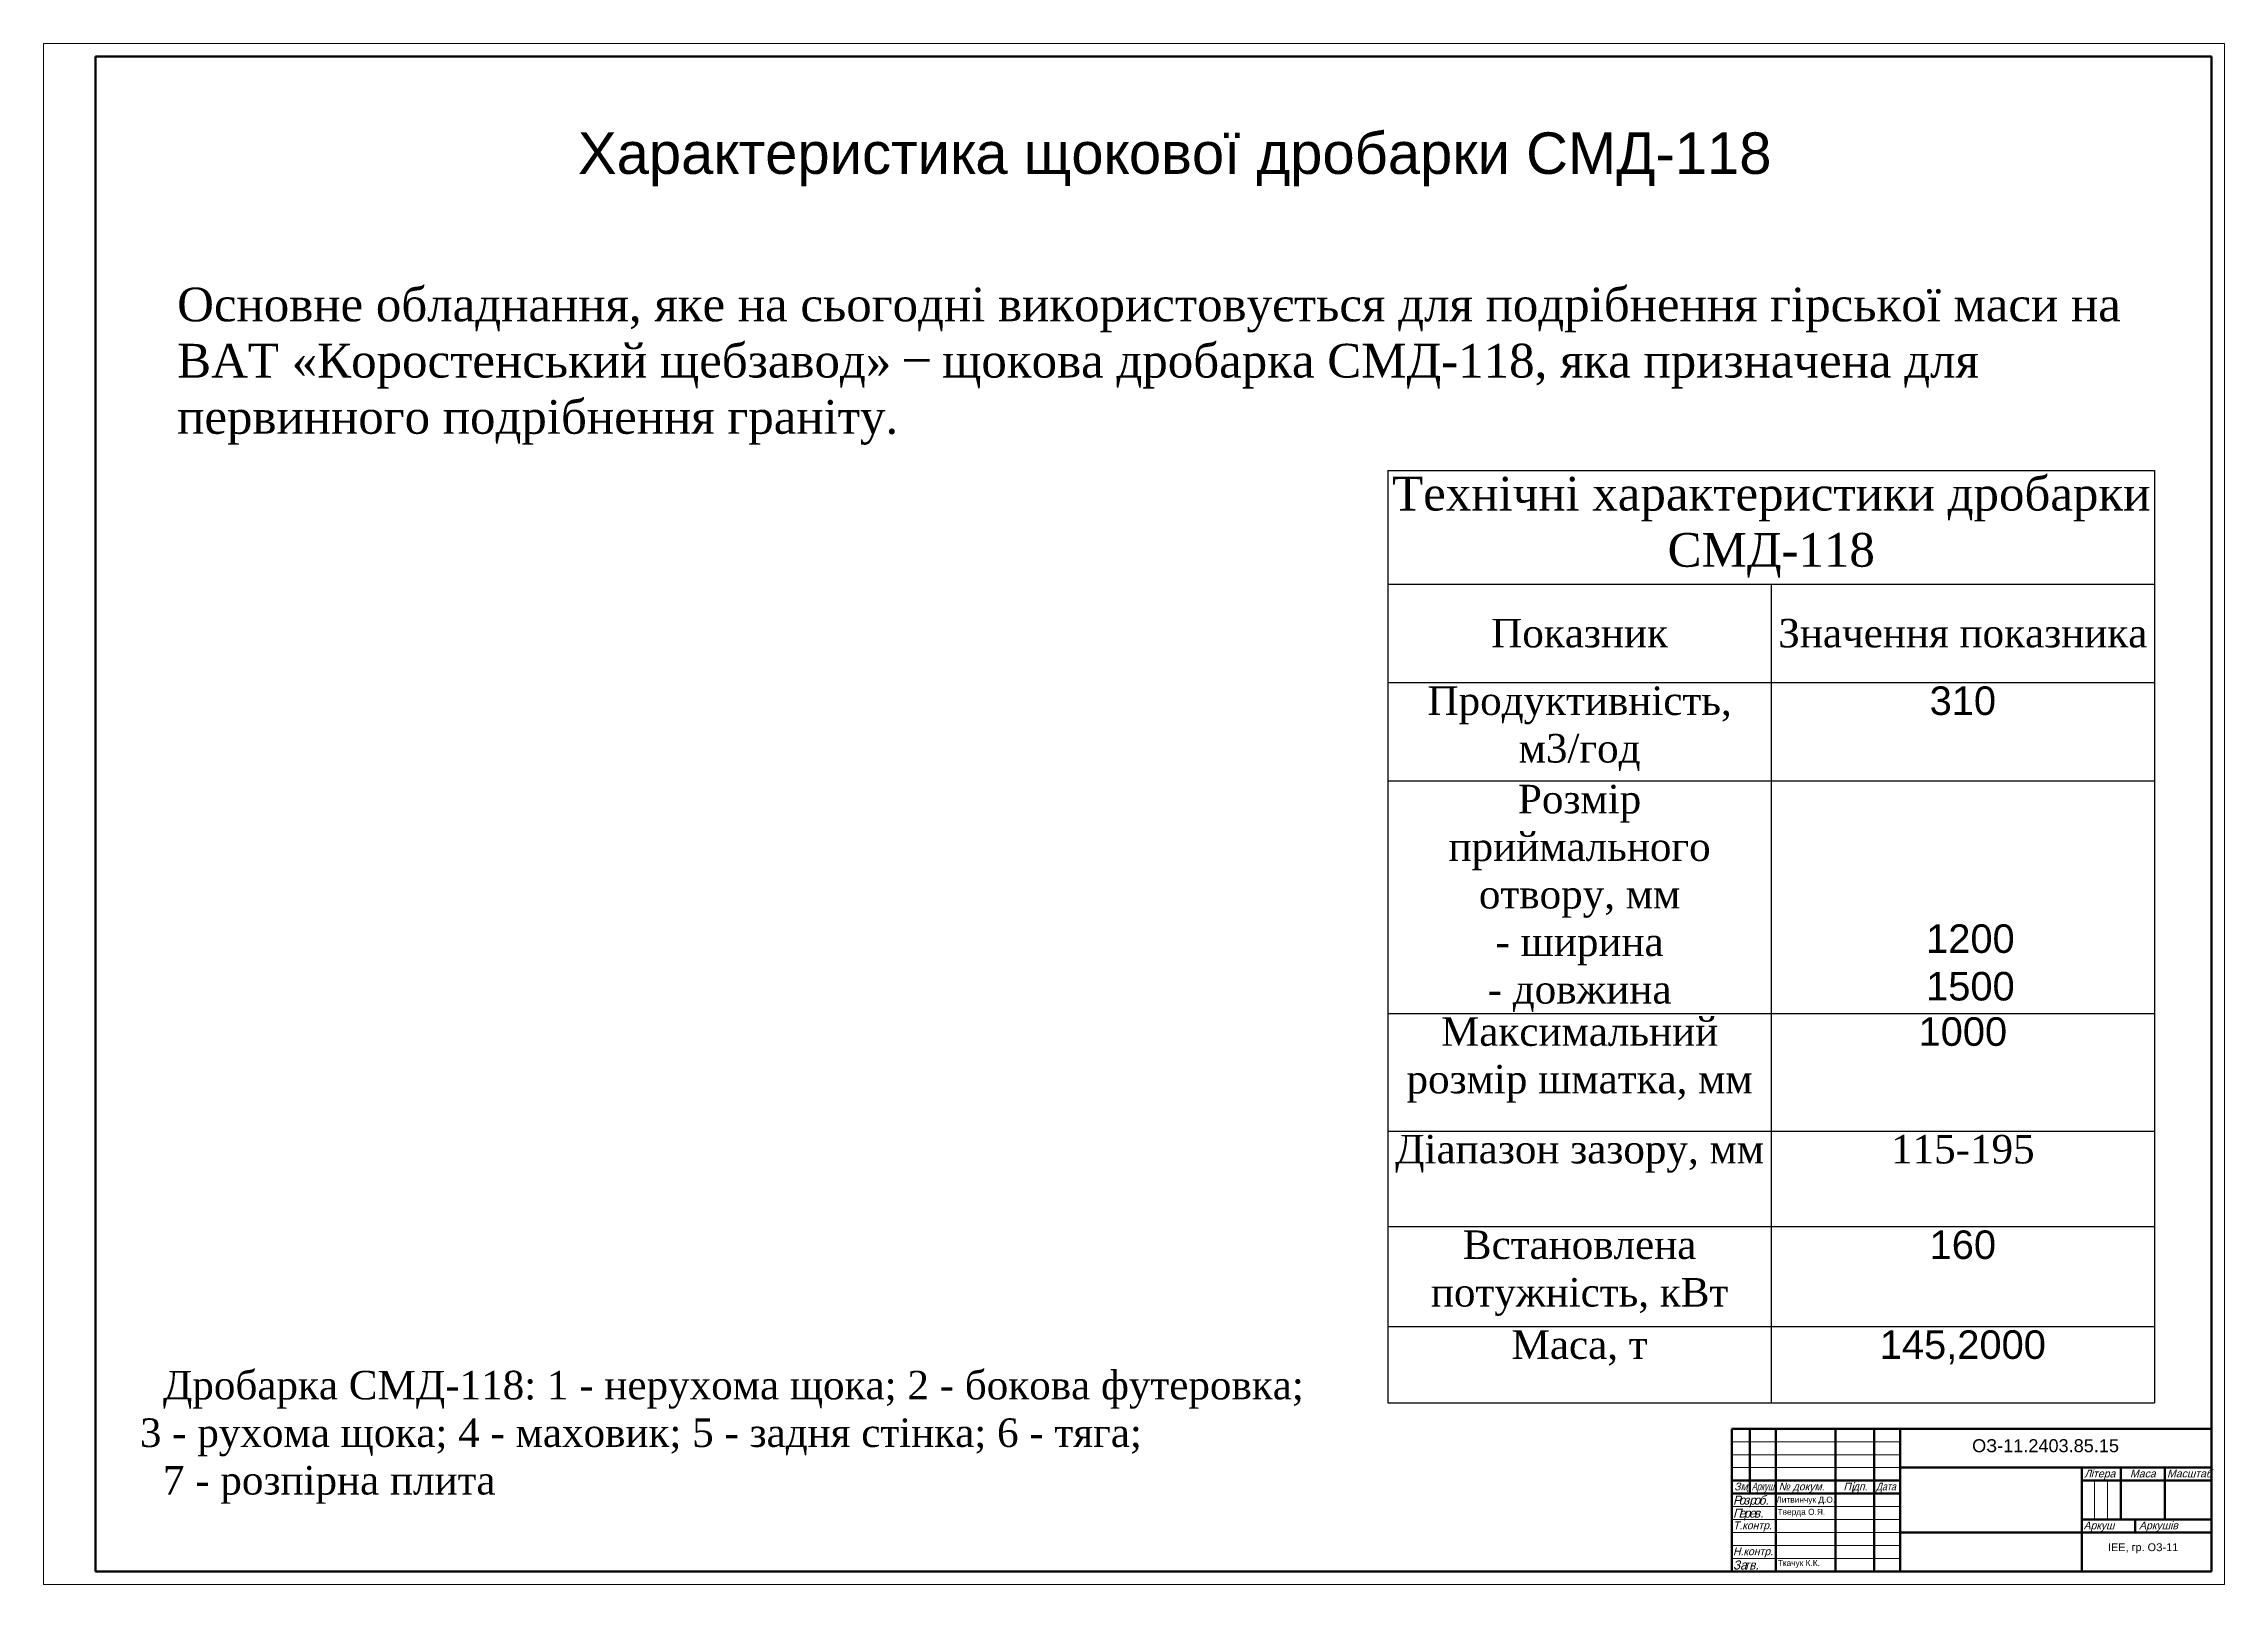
# Model space of a CAD drawing. Header units: millimetres. Extents: x 2233 to 3074, y 1499 to 2093.
import ezdxf

# ---------------------------------------------------------------- set-up
doc = ezdxf.new("R2010")
doc.units = ezdxf.units.MM
doc.linetypes.add('K5LT_BASIC', pattern=[0])
doc.linetypes.add('K5LT_THIN', pattern=[0])
doc.styles.add('KTEXTSTYLE', font='bgothl.ttf', dxfattribs={"width": 0.96, "height": 5})
doc.styles.get("Standard").update_dxf_attribs({"font": 'arial.ttf'})

# ---------------------------------------------------------------- blocks, each defined once
blk = doc.blocks.new('U0')
at = {"color": 7, "linetype": 'K5LT_THIN', "lineweight": 18}
for p, q in [((0, 0), (0, 594)), ((0, 594), (841, 594)), ((841, 594), (841, 0)), ((651, 55), (716, 55)), ((651, 50), (716, 50)), ((651, 45), (716, 45)), ((790.96, 25), (790.96, 40)), ((795.98, 25), (795.98, 40)), ((651, 30), (716, 30)), ((651, 25), (716, 25)), ((651, 20), (716, 20)), ((651, 15), (716, 15)), ((651, 10), (716, 10)), ((841, 0), (0, 0))]:
    blk.add_line(p, q, dxfattribs=at)
at = {"color": 7, "linetype": 'K5LT_BASIC', "lineweight": 60}
for p, q in [((20, 5), (20, 589)), ((20, 589), (836, 589)), ((836, 589), (836, 5)), ((651, 60), (836, 60)), ((651, 5), (651, 60)), ((658, 35), (658, 60)), ((668, 5), (668, 60)), ((691, 5), (691, 60)), ((706, 5), (706, 60)), ((716, 5), (716, 60)), ((716, 45), (836, 45)), ((786, 5), (786, 45)), ((801, 25), (801, 45)), ((818, 25), (818, 45)), ((651, 40), (716, 40)), ((651, 35), (716, 35)), ((786, 40), (801, 40)), ((801, 40), (836, 40)), ((716, 20), (786, 20)), ((786, 25), (836, 25)), ((786, 20), (836, 20)), ((806.57, 20), (806.57, 25)), ((836, 5), (20, 5))]:
    blk.add_line(p, q, dxfattribs=at)
at = {"color": 7, "insert": (8.77, 258.85), "char_height": 2.5, "attachment_point": 1, "rotation": 90, "style": 'KTEXTSTYLE'}
blk.add_mtext('\\H3.5;\\W0.965;\\Q15;\\Q15; ', dxfattribs=at)
at = {"color": 7, "attachment_point": 1, "style": 'KTEXTSTYLE'}
for s, insert, char_height in [('{\\fArial|b0|i0|c204|p34;\\Q15;\\W0.965;Л}', (786.98, 44.23), 3), ('{\\fArial|b0|i0|c204|p34;\\Q15;\\W0.965;ітера}', (789.48, 44.23), 3), ('{\\fArial|b0|i0|c204|p34;\\Q15;\\W0.965;Маса}', (804.6, 44.23), 3), ('{\\fArial|b0|i0|c204|p34;\\Q15;\\W0.965;Масштаб}', (818.89, 44.25), 3), ('\\H3.5;\\W0.965;\\Q15;\\Q15;Р', (651.5, 34.23), 2.5), ('{\\fArial|b0|i0|c204|p34;\\Q15;\\W0.965;Зм}', (651.95, 39.23), 3), ('\\H3.5;\\W0.965;\\Q15;\\Q15;.', (656.4, 39.23), 2.5), ('{\\fArial|b0|i0|c204|p34;\\Q15;\\W0.665;Аркуш}', (658.71, 39.23), 3), ('\\H3.5;\\W0.965;\\Q15;\\Q15;б.', (661.41, 34.23), 2.5), ('{\\fArial|b0|i0|c0|p34;\\Q15;\\W0.965;№ \\fArial|b0|i0|c204|p34;докум\\fBankGothic Lt BT|b0|i0|c0|p34;.}', (669.06, 39.23), 3), ('{\\fArial|b0|i0|c204|p34;\\Q15;\\W0.965;П}', (694.08, 39.23), 3), ('\\H3.5;\\W0.965;\\Q15;\\Q15;і', (696.97, 39.23), 2.5), ('{\\fArial|b0|i0|c204|p34;\\Q15;\\W0.965;дп\\fBankGothic Lt BT|b0|i0|c0|p34;.}', (697.71, 39.23), 3), ('{\\fArial|b0|i0|c204|p34;\\Q15;\\W0.816;Дата}', (706.62, 39.23), 3), ('\\H3.5;\\W0.965;\\Q15;\\Q15;П', (651.5, 29.23), 2.5), ('\\H3.5;\\W0.965;\\Q15;\\Q15;о', (653.72, 34.23), 2.5), ('\\H3.5;\\W0.965;\\Q15;\\Q15;е', (653.72, 29.23), 2.5), ('\\H3.5;\\W0.965;\\Q15;\\Q15;р', (655.67, 29.23), 2.5), ('\\H3.5;\\W0.965;\\Q15;\\Q15;зр', (655.67, 34.23), 2.5), ('\\H3.5;\\W0.965;\\Q15;\\Q15;е', (657.61, 29.23), 2.5), ('\\H3.5;\\W0.965;\\Q15;\\Q15;о', (659.46, 34.23), 2.5), ('\\H3.5;\\W0.965;\\Q15;\\Q15;в.', (659.56, 29.23), 2.5), ('{\\fArial|b0|i0|c204|p34;\\Q15;\\W0.965;Т\\fBankGothic Lt BT|b0|i0|c0|p34;.\\fArial|b0|i0|c204|p34;контр\\fBankGothic Lt BT|b0|i0|c0|p34;.}', (651.5, 24.25), 3), ('{\\fArial|b0|i0|c204|p34;\\Q15;\\W0.953;Аркуш}', (786.72, 24.23), 3), ('{\\fArial|b0|i0|c204|p34;\\Q15;\\W0.965;Аркушів}', (808.08, 24.23), 3), ('{\\fArial|b0|i0|c204|p34;\\Q15;\\W0.965;Н\\fBankGothic Lt BT|b0|i0|c0|p34;.\\fArial|b0|i0|c204|p34;контр\\fBankGothic Lt BT|b0|i0|c0|p34;.}', (651.5, 14.25), 3), ('\\H3.5;\\W0.965;\\Q15;\\Q15;За', (651.5, 9.23), 2.5), ('\\H3.5;\\W0.965;\\Q15;\\Q15;тв.', (655.67, 9.23), 2.5)]:
    blk.add_mtext(s, dxfattribs=dict(at, insert=insert, char_height=char_height))
blk = doc.blocks.new('*T3')
at = {"color": 0, "linetype": 'ByBlock', "lineweight": -2, "transparency": 16777216}
for p, q in [((0, 0), (295.58, 0)), ((0, 0), (0, -359.56)), ((295.58, 0), (295.58, -359.56)), ((0, -43.86), (295.58, -43.86)), ((147.79, -43.86), (147.79, -359.56)), ((0, -81.8), (295.58, -81.8)), ((0, -119.73), (295.58, -119.73)), ((0, -209.36), (295.58, -209.36)), ((0, -254.7), (295.58, -254.7)), ((0, -291.54), (295.58, -291.54)), ((0, -330.06), (295.58, -330.06)), ((0, -359.56), (295.58, -359.56))]:
    blk.add_line(p, q, dxfattribs=at)
at = {"color": 0, "transparency": 16777216}
for s, insert, char_height, width, attachment_point in [('{\\fTimes New Roman|b0|i0|c204|p18;\\C256;Технічні характеристики дробарки СМД-118}', (147.79, -21.93), 13, 292.5795, 5), ('{\\fTimes New Roman|b0|i0|c204|p18;\\C256;Показник}', (73.89, -62.83), 11, 144.7897, 5), ('{\\fTimes New Roman|b0|i0|c204|p18;\\C256;Значення показника}', (221.68, -62.83), 11, 144.7897, 5), ('{\\fTimes New Roman|b0|i0|c204|p18;\\C256;Продуктивність, м3/год}', (73.89, -83.3), 11, 144.7897, 2), ('310', (221.68, -83.3), 11, 144.7897, 2), ('{\\fTimes New Roman|b0|i0|c204|p18;\\C256;Розмір приймального отвору, мм\\P- ширина\\P- довжина}', (73.89, -121.23), 11, 144.7897, 2), ('{\\fTimes New Roman|b0|i0|c204|p18;\\C256;Максимальний розмір шматка, мм}', (73.89, -210.86), 11, 144.7897, 2), ('1000', (221.68, -210.86), 11, 144.7897, 2), ('{\\fTimes New Roman|b0|i0|c204|p18;\\C256;Діапазон зазору, мм}', (73.89, -256.2), 11, 144.7897, 2), ('{\\fTimes New Roman|b0|i0|c204|p18;\\C256;115-195}', (221.68, -256.2), 11, 144.7897, 2), ('{\\fTimes New Roman|b0|i0|c204|p18;\\C256;Встановлена потужність, кВт}', (73.89, -293.04), 11, 144.7897, 2), ('160', (221.68, -293.04), 11, 144.7897, 2), ('{\\fTimes New Roman|b0|i0|c204|p18;\\C256;Маса, т}', (73.89, -331.56), 11, 144.7897, 2), ('145,2000', (221.68, -331.56), 11, 144.7897, 2)]:
    blk.add_mtext(s, dxfattribs=dict(at, insert=insert, char_height=char_height, width=width, attachment_point=attachment_point))

msp = doc.modelspace()

# ---------------------------------------------------------------- block references
for name, p in [('U0', (2232.89, 1498.62)), ('*T3', (2751.34, 1928.11))]:
    msp.add_blockref(name, p)

# ---------------------------------------------------------------- texts
at = {"attachment_point": 1}
for s, width, heights, insert, char_height in [('Характеристика щокової дробарки СМД-118', 525.0764, [35.66], (2438.96, 2058.4), 16), ('1200\\P1500', 49.4109, [0], (2958.85, 1753.07), 11), ('\\pi8.875,l-4.4375;{\\fTimes New Roman|b0|i0|c204|p18;\\H4.4x;Дробарка СМД-118: 1 - нерухома щока; 2 - бокова футеровка; 3 - рухома щока; 4 - маховик; 5 - задня стінка; 6 - тяга; \\H2.1382x; \\H0.46768x;^J7 - розпірна плита\\H1.7588x; }', 448.6254, [74.08], (2274.46, 1580.94), 2.5), ('ОЗ-11.2403.85.15', 58.5554, [0], (2976.6, 1554.59), 5), ('Литвинчук Д.О.', 24.6868, [6.09], (2901.09, 1532.43), 2.3), ('Тверда О.Я.', 22.865, [0], (2901.55, 1527.74), 2.3), ('ІЕЕ, гр. ОЗ-11', 49.7974, [0], (3029, 1514.44), 3), ('Ткачук К.К.', 23.0241, [0], (2901.66, 1508.02), 2.3)]:
    msp.add_mtext_dynamic_manual_height_columns(s, width=width, gutter_width=12.5, heights=heights, dxfattribs=dict(at, insert=insert, char_height=char_height))
note = msp.add_mtext_dynamic_manual_height_columns('{\\fTimes New Roman|b0|i0|c204|p18;Основне обладнання, яке на сьогодні використовується для подрібнення гірської маси на ВАТ «Коростенський щебзавод»  ̶  щокова дробарка СМД-118, яка призначена для первинного подрібнення граніту. \\P}', width=753.6389, gutter_width=12.5, heights=[62.82, 0], dxfattribs=dict(insert=(2284.39, 1998.56), char_height=13, attachment_point=1))

doc.saveas('drawing.dxf')
